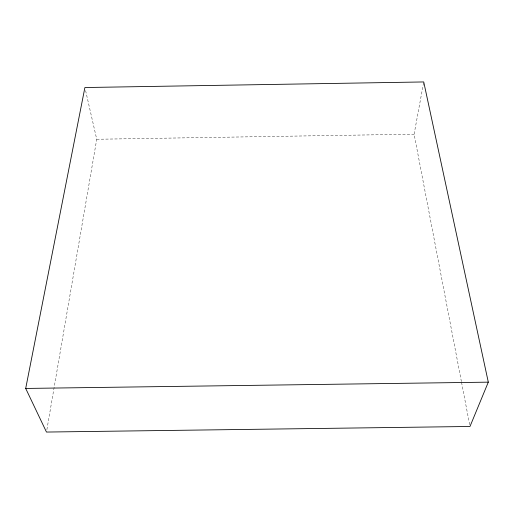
<?xml version="1.0" encoding="UTF-8"?>
<svg xmlns="http://www.w3.org/2000/svg" width="514" height="514" viewBox="0 0 514 514"><rect width="100%" height="100%" fill="white"/><g stroke="black" fill="none" stroke-linecap="round" stroke-linejoin="round"><path stroke-width="0.39" stroke-dasharray="2.57 1.93" d="M46.883 429.685L96.728 139.262L85.427 89.847M461.399 381.568L414.111 134.186L423.587 82.722M96.728 139.262L414.111 134.186M461.553 382.358L469.687 424.905"/><path stroke-width="0.77" d="M25.7 388.443L84.894 87.534L423.729 81.944L488.3 382.153L469.989 426.479L46.472 432.056L25.7 388.443L488.3 382.153"/></g></svg>
